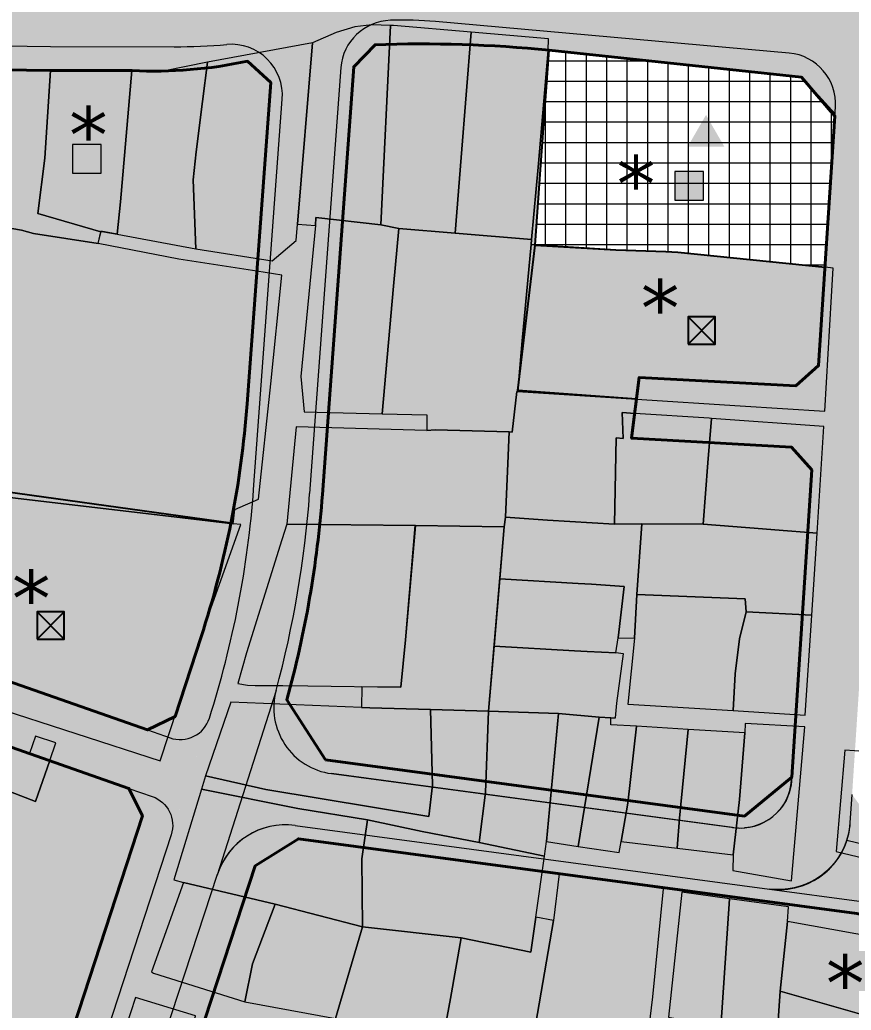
# Model space of a CAD drawing. Header units: inches. Extents: x 733725 to 1472938, y 4017711 to 8040520.
# Drawn here: x 735756.6 to 735837.9, y 4019877 to 4019974 of the extents above; entities that cross this region are included whole.
import ezdxf

# ---------------------------------------------------------------- set-up
doc = ezdxf.new("R2010")
doc.units = ezdxf.units.IN
doc.header["$MEASUREMENT"] = 0
for name, color, linetype, lineweight in [('H-ASPHALT', 252, 'Continuous', 13), ('H-MASKOONI-EGHAMATI', 40, 'Continuous', 18), ('H-MOJOOD-MAZHABI', 130, 'Continuous', 15), ('H-PYADERO', 9, 'Continuous', 15), ('H-SANGFARSH', 151, 'Continuous', 15), ('H-TEJARI EGHAMATI', 14, 'Continuous', 15), ('H-TEJARI&MASKOONI&EGHAMATI', 51, 'Continuous', 15), ('LABE ASPHALT', 7, 'Continuous', 15), ('SYMBOL', 7, 'Continuous', 13), ('TAFKIKE KARBARI', 7, 'Continuous', 40), ('TAFKIKE TAFSILI', 7, 'Continuous', 25), ('VAZE-MOJOOD-IN', 252, 'Continuous', 0)]:
    doc.layers.add(name, color=color, linetype=linetype, lineweight=lineweight)
doc.styles.add('verdana', font='verdana_0.ttf')

# ---------------------------------------------------------------- blocks, each defined once
blk = doc.blocks.new('H')
at = {"layer": 'SYMBOL', "color": 18, "lineweight": 5}
blk.add_solid([(-0.26, 3.11), (3.31, -3.08), (-3.83, -3.08)], dxfattribs=at)
blk = doc.blocks.new('SYMBOLL')
at = {"layer": 'SYMBOL', "lineweight": 0}
blk.add_hatch(color=18, dxfattribs=at).paths.add_polyline_path([(1.396, -1.378), (1.396, 1.425), (-1.407, 1.425), (-1.407, -1.378)])
at = {"layer": 'SYMBOL', "color": 18, "lineweight": 0}
blk.add_lwpolyline([(-1.407, -1.378), (1.396, -1.378), (1.396, 1.425), (-1.407, 1.425)], close=True, dxfattribs=at)
blk = doc.blocks.new('A$C0D2E6BF3')
at = {"layer": 'SYMBOL', "lineweight": 25}
for p, q in [((2.663, 2.663), (0, 0)), ((0, 2.663), (2.663, 0))]:
    blk.add_line(p, q, dxfattribs=at)
blk.add_lwpolyline([(0, 0), (2.663, 0), (2.663, 2.663), (0, 2.663)], close=True, dxfattribs=at)

msp = doc.modelspace()

# ---------------------------------------------------------------- hatches: boundary and pattern name
at = {"layer": 'H-ASPHALT'}
h = msp.add_hatch(color=256, dxfattribs=at)
edge = h.paths.add_edge_path()
edge.add_line((735759.581, 4019971.389), (735729.957, 4019971.815))
edge.add_line((735729.957, 4019971.815), (735717.694, 4019971.992))
edge.add_line((735717.694, 4019971.992), (735712.859, 4019972.061))
edge.add_arc((735713.401, 4020009.707), 37.65, 227.01701, 269.17559, ccw=False)
edge.add_line((735687.732, 4019982.164), (735649.815, 4020017.501))
edge.add_arc((735624.419, 4019990.251), 37.25, 47.01701, 74.3043)
edge.add_line((735634.496, 4020026.112), (735629.937, 4020027.393))
edge.add_arc((735628.043, 4020020.654), 7, 74.3043, 168.9104)
edge.add_line((735621.174, 4020022), (735625.539, 4020041.833))
edge.add_arc((735632.218, 4020039.736), 7, 162.57124, 254.3043)
edge.add_line((735630.324, 4020032.997), (735635.984, 4020031.407))
edge.add_arc((735624.419, 4019990.251), 42.75, 47.01701, 74.3043, ccw=False)
edge.add_line((735653.565, 4020021.525), (735691.482, 4019986.188))
edge.add_arc((735713.401, 4020009.707), 32.15, 227.01701, 269.17559)
edge.add_line((735712.938, 4019977.561), (735759.625, 4019976.889))
edge.add_line((735759.625, 4019976.889), (735771.669, 4019976.869))
edge.add_arc((735771.756, 4020030.019), 53.15, 269.90606, 283.38107)
edge.add_arc((735793.95, 4019936.723), 42.75, 84.91217, 103.38109, ccw=False)
edge.add_line((735797.741, 4019979.304), (735831.188, 4019976.326))
edge.add_arc((735831.809, 4019983.299), 7, 264.91217, 356.51086)
edge.add_line((735838.796, 4019982.873), (735840.232, 4020006.431))
edge.add_line((735840.232, 4020006.431), (735845.668, 4020005.21))
edge.add_line((735845.668, 4020005.21), (735844.232, 4019981.653))
edge.add_line((735844.232, 4019981.653), (735842.883, 4019969.533))
edge.add_line((735842.883, 4019969.533), (735831.282, 4019970.796))
edge.add_line((735831.282, 4019970.796), (735797.253, 4019973.826))
edge.add_arc((735793.95, 4019936.723), 37.25, 84.91217, 91.73498)
edge.add_arc((735792.973, 4019968.958), 5, 91.73498, 175.80177)
edge.add_line((735787.987, 4019969.324), (735784.926, 4019927.632))
edge.add_arc((735682.452, 4019935.154), 102.75, 344.87386, 355.80177, ccw=False)
edge.add_line((735781.642, 4019908.342), (735775.91, 4019890.37))
edge.add_line((735775.91, 4019890.37), (735758.66, 4019837.637))
edge.add_arc((735765.313, 4019835.46), 7, 161.88589, 233.50579)
edge.add_line((735761.15, 4019829.833), (735788.752, 4019809.413))
edge.add_arc((735795.889, 4019819.06), 12, 233.50579, 309.49286)
edge.add_line((735803.521, 4019809.799), (735794.228, 4019802.141))
edge.add_arc((735795.889, 4019819.06), 17, 251.63076, 264.39373, ccw=False)
edge.add_arc((735778.921, 4019799.893), 12, -2.31746, 14.64091, ccw=False)
edge.add_line((735790.911, 4019799.407), (735784.009, 4019793.719))
edge.add_arc((735778.921, 4019799.893), 8, 309.49286, 413.50701)
edge.add_line((735783.679, 4019806.324), (735731.542, 4019844.895))
edge.add_arc((735727.379, 4019839.268), 7, 53.50579, 147.87789)
edge.add_line((735721.451, 4019842.99), (735660.449, 4019745.828))
edge.add_arc((735666.378, 4019742.106), 7, 147.87789, 248.23753)
edge.add_arc((735591.67, 4019554.968), 194.5, 67.607, 68.23753, ccw=False)
edge.add_line((735665.766, 4019734.801), (735689.235, 4019725.131))
edge.add_arc((735693.806, 4019736.226), 12, 247.607, 309.49286)
edge.add_line((735701.438, 4019726.966), (735692.583, 4019719.668))
edge.add_arc((735694.244, 4019736.587), 17, 238.9896, 264.39373, ccw=False)
edge.add_arc((735675.251, 4019715.751), 12, -2.31746, 31.47488, ccw=False)
edge.add_line((735687.241, 4019715.266), (735680.776, 4019709.938))
edge.add_arc((735675.688, 4019716.111), 8, 309.49286, 427.607)
edge.add_line((735678.736, 4019723.508), (735663.926, 4019729.61))
edge.add_arc((735587.734, 4019544.692), 200, 67.607, 70.47971)
edge.add_line((735654.562, 4019733.197), (735645.209, 4019736.512))
edge.add_arc((735712.037, 4019925.017), 200, 247.607, 250.47971, ccw=False)
edge.add_line((735635.846, 4019740.099), (735610.011, 4019750.743))
edge.add_line((735610.011, 4019750.743), (735594.628, 4019758.321))
edge.add_line((735594.628, 4019758.321), (735574.302, 4019768.21))
edge.add_line((735574.302, 4019768.21), (735562.349, 4019773.42))
edge.add_arc((735452.545, 4019520.423), 275.798, 66.53837, 68.95766)
edge.add_arc((735497.713, 4019637.832), 150, 68.95765, 76.4891)
edge.add_line((735532.758, 4019783.681), (735521.562, 4019786.371))
edge.add_line((735521.562, 4019786.371), (735515.895, 4019787.906))
edge.add_line((735515.895, 4019787.906), (735497.687, 4019793.033))
edge.add_arc((735495.79, 4019786.295), 7, 74.27376, 163.76729)
edge.add_line((735489.069, 4019788.252), (735495.644, 4019807.731))
edge.add_arc((735502.003, 4019804.804), 7, 155.28069, 254.27376)
edge.add_line((735500.105, 4019798.066), (735517.359, 4019793.208))
edge.add_line((735517.359, 4019793.208), (735522.924, 4019791.701))
edge.add_line((735522.924, 4019791.701), (735534.043, 4019789.029))
edge.add_arc((735497.713, 4019637.832), 155.5, 68.95766, 76.4891, ccw=False)
edge.add_arc((735452.545, 4019520.423), 281.298, 66.53747, 68.95767, ccw=False)
edge.add_line((735564.543, 4019778.464), (735576.605, 4019773.206))
edge.add_line((735576.605, 4019773.206), (735586.81, 4019768.241))
edge.add_line((735586.81, 4019768.241), (735597.626, 4019762.979))
edge.add_line((735597.626, 4019762.979), (735607.962, 4019757.951))
edge.add_arc((735695.454, 4019937.799), 200, 244.05812, 247.607)
edge.add_line((735619.262, 4019752.88), (735637.941, 4019745.184))
edge.add_arc((735712.037, 4019925.017), 194.5, 247.607, 249.91067)
edge.add_arc((735647.634, 4019748.925), 7, 249.91067, 327.87789)
edge.add_line((735653.562, 4019745.203), (735682.308, 4019790.988))
edge.add_line((735682.308, 4019790.988), (735688.69, 4019801.154))
edge.add_line((735688.69, 4019801.154), (735718.571, 4019848.746))
edge.add_arc((735714.336, 4019851.405), 5, 327.87789, 413.50579)
edge.add_line((735717.31, 4019855.424), (735686.202, 4019878.438))
edge.add_line((735686.202, 4019878.438), (735676.541, 4019885.585))
edge.add_line((735676.541, 4019885.585), (735635.311, 4019916.087))
edge.add_line((735635.311, 4019916.087), (735625.569, 4019923.295))
edge.add_line((735625.569, 4019923.295), (735601.736, 4019940.926))
edge.add_arc((735597.573, 4019935.299), 7, 53.50579, 152.93942)
edge.add_line((735591.34, 4019938.483), (735599.629, 4019956.172))
edge.add_arc((735606.016, 4019953.309), 7, 155.85306, 233.50579)
edge.add_line((735601.853, 4019947.681), (735657.614, 4019906.429))
edge.add_line((735657.614, 4019906.429), (735667.802, 4019898.892))
edge.add_line((735667.802, 4019898.892), (735688.265, 4019883.753))
edge.add_line((735688.265, 4019883.753), (735698.324, 4019876.312))
edge.add_line((735698.324, 4019876.312), (735747.973, 4019839.581))
edge.add_arc((735750.352, 4019842.797), 4, 233.50579, 341.88589)
edge.add_line((735754.154, 4019841.553), (735771.376, 4019894.2))
edge.add_line((735771.376, 4019894.2), (735775.112, 4019905.631))
edge.add_arc((735682.452, 4019935.154), 97.25, 342.32733, 355.80177)
edge.add_line((735779.441, 4019928.035), (735782.246, 4019966.241))
edge.add_arc((735777.259, 4019966.607), 5, 355.80177, 454.95999)
edge.add_arc((735771.756, 4020030.019), 58.65, 269.90609, 274.96001, ccw=False)
edge.add_line((735771.66, 4019971.369), (735759.581, 4019971.389))
at = {"layer": 'H-MASKOONI-EGHAMATI'}
h = msp.add_hatch(color=256, dxfattribs=at)
h.dxf.hatch_style = 1
h.paths.add_polyline_path([(735827.462, 4019896.043), (735832.104, 4019899.845), (735834.065, 4019929.935), (735832.074, 4019932.179), (735816.43, 4019933.032), (735816.908, 4019936.868), (735805.308, 4019937.699), (735807.005, 4019951.956), (735807.524, 4019959.364), (735808.36, 4019971.03), (735808.36, 4019971.03, 0.033138), (735791.324, 4019971.566), (735789.246, 4019969.402), (735786.173, 4019927.54, -0.049153), (735782.692, 4019907.441), (735786.463, 4019901.544)])
h = msp.add_hatch(color=256, dxfattribs=at)
h.dxf.hatch_style = 1
h.paths.add_polyline_path([(735777.22, 4019924.737, 0.030731), (735778.803, 4019936.42), (735781.111, 4019967.862), (735778.843, 4019969.953, -0.064568), (735767.553, 4019969.026), (735759.562, 4019969.039), (735728.96, 4019969.479), (735726.576, 4019967.657), (735723.49, 4019954.007, -0.031867), (735719.788, 4019941.424), (735717.336, 4019934.701), (735718.649, 4019932.004), (735739.155, 4019925.332), (735737.05, 4019919.707), (735716.521, 4019926.387), (735713.823, 4019925.073), (735697.61, 4019880.629), (735698.474, 4019877.756), (735748.026, 4019841.097), (735750.884, 4019842.009), (735768.569, 4019896.072), (735767.24, 4019898.762), (735752.723, 4019903.846), (735753.748, 4019906.772), (735742.673, 4019910.571), (735743.608, 4019912.875), (735746.108, 4019919.677), (735747.751, 4019924.474), (735749.035, 4019928.646)])
h = msp.add_hatch(color=256, dxfattribs=at)
h.dxf.hatch_style = 1
h.paths.add_polyline_path([(735832.487, 4019938.165), (735834.731, 4019940.156), (735835.358, 4019949.773), (735820.952, 4019951.243), (735819.791, 4019951.33), (735814.88, 4019951.487), (735807.005, 4019951.956), (735805.308, 4019937.699), (735816.908, 4019936.868), (735817.174, 4019939.001)])
h = msp.add_hatch(color=256, dxfattribs=at)
h.dxf.hatch_style = 1
h.paths.add_polyline_path([(735769.065, 4019904.48), (735771.754, 4019905.809), (735774.303, 4019913.6, 0.030007), (735777.22, 4019924.737), (735749.035, 4019928.646), (735747.751, 4019924.474), (735746.108, 4019919.677), (735743.608, 4019912.875), (735742.673, 4019910.571), (735753.748, 4019906.772), (735754.706, 4019909.509)], flags=17)
at = {"layer": 'H-MOJOOD-MAZHABI'}
h = msp.add_hatch(dxfattribs=at)
h.set_pattern_fill('_USER,_I', color=256, scale=2, style=2, double=1, pattern_type=0)
h.set_pattern_definition([(359.999999983, (-0.0012, 0.0002), (6e-10, 2), []), (89.999999983, (-0.0012, 0.0002), (-2, 6e-10), [])])
h.paths.add_polyline_path([(735835.358, 4019949.773), (735836.323, 4019964.581), (735833.07, 4019968.378), (735808.36, 4019971.03), (735807.524, 4019959.364), (735807.005, 4019951.956), (735814.88, 4019951.487), (735819.791, 4019951.33), (735820.952, 4019951.243)])
at = {"layer": 'H-PYADERO'}
h = msp.add_hatch(color=256, dxfattribs=at)
h.dxf.hatch_style = 1
edge = h.paths.add_edge_path()
edge.add_line((735827.306, 4019894.881), (735827.428, 4019895.796))
edge.add_line((735827.428, 4019895.796), (735827.462, 4019896.043))
edge.add_line((735827.462, 4019896.043), (735786.463, 4019901.544))
edge.add_line((735786.463, 4019901.544), (735782.692, 4019907.441))
edge.add_arc((735682.452, 4019935.154), 104, -15.45415, -4.19823)
edge.add_line((735786.173, 4019927.54), (735789.246, 4019969.402))
edge.add_line((735789.246, 4019969.402), (735791.324, 4019971.566))
edge.add_arc((735795.802, 4019842.914), 128.73, 84.40161, 91.99357, ccw=False)
edge.add_line((735808.36, 4019971.03), (735833.07, 4019968.378))
edge.add_line((735833.07, 4019968.378), (735833.425, 4019967.964))
edge.add_arc((735007.294, 4019257.166), 1089.829, 40.47432, 40.708516, ccw=False)
edge.add_arc((735831.301, 4019965.659), 5.137, -12.11437, 90.21359)
edge.add_line((735831.282, 4019970.796), (735797.253, 4019973.826))
edge.add_arc((735793.95, 4019936.723), 37.25, 84.91217, 91.73498)
edge.add_arc((735792.973, 4019968.958), 5, 91.73498, 175.80177)
edge.add_line((735787.987, 4019969.324), (735784.926, 4019927.632))
edge.add_arc((735682.452, 4019935.154), 102.75, -15.12614, -4.19823, ccw=False)
edge.add_arc((735787.917, 4019906.646), 6.5, 164.87386, 262.35885)
edge.add_line((735787.053, 4019900.203), (735826.304, 4019894.938))
edge.add_arc((735827.096, 4019900.042), 5.165, 261.17843, 272.32076)
h = msp.add_hatch(color=256, dxfattribs=at)
h.dxf.hatch_style = 1
h.paths.add_polyline_path([(735779.441, 4019928.035), (735782.246, 4019966.241, 0.461599), (735776.831, 4019971.589, -0.022073), (735771.66, 4019971.369), (735759.581, 4019971.389), (735729.957, 4019971.815, 0.354527), (735726.988, 4019969.477), (735726.576, 4019967.657), (735728.96, 4019969.479), (735759.562, 4019969.039), (735767.553, 4019969.026, 0.064568), (735778.843, 4019969.953), (735781.111, 4019967.862), (735778.803, 4019936.42, -0.060794), (735774.303, 4019913.6), (735771.754, 4019905.809), (735769.065, 4019904.48), (735771.262, 4019903.71, 0.422563), (735775.112, 4019905.631, 0.058861)])
h = msp.add_hatch(color=256, dxfattribs=at)
h.dxf.hatch_style = 1
h.paths.add_polyline_path([(735832.084, 4019899.551), (735832.104, 4019899.845), (735827.462, 4019896.043), (735827.306, 4019894.881, 0.383152)])
edge = h.paths.add_edge_path()
edge.add_line((735837.49, 4019893.656), (735840.68, 4019892.892))
edge.add_line((735840.68, 4019892.892), (735840.974, 4019894.121))
edge.add_line((735840.974, 4019894.121), (735838.006, 4019898.145))
edge.add_line((735838.006, 4019898.145), (735837.826, 4019895.387))
edge.add_arc((735830.841, 4019895.842), 7, -18.20353, -3.72933, ccw=False)
edge = h.paths.add_edge_path()
edge.add_line((735839.405, 4019887.551), (735838.695, 4019887.726))
edge.add_line((735838.695, 4019887.726), (735829.91, 4019888.904))
edge.add_arc((735830.841, 4019895.842), 7, 262.35885, 262.36021, ccw=False)
edge.add_line((735829.91, 4019888.905), (735826.564, 4019889.353))
edge.add_line((735826.564, 4019889.353), (735826.398, 4019888.114))
edge.add_line((735826.398, 4019888.114), (735838.466, 4019886.495))
edge.add_line((735838.466, 4019886.495), (735839.116, 4019886.34))
edge.add_line((735839.116, 4019886.34), (735839.405, 4019887.551))
h = msp.add_hatch(color=256, dxfattribs=at)
h.dxf.hatch_style = 1
h.paths.add_polyline_path([(735754.154, 4019841.553), (735771.376, 4019894.2, 0.408158), (735769.516, 4019897.964), (735767.24, 4019898.762), (735768.569, 4019896.072), (735750.884, 4019842.009), (735748.026, 4019841.097), (735698.474, 4019877.756), (735697.61, 4019880.629), (735697.29, 4019879.751, 0.332404), (735698.324, 4019876.312), (735747.973, 4019839.581, 0.511616)])
h = msp.add_hatch(color=256, dxfattribs=at)
h.dxf.hatch_style = 1
edge = h.paths.add_edge_path()
edge.add_line((735826.398, 4019888.114), (735826.564, 4019889.353))
edge.add_line((735826.564, 4019889.353), (735783.494, 4019895.132))
edge.add_arc((735782.563, 4019888.194), 7, 82.35885, 161.88589)
edge.add_line((735775.91, 4019890.37), (735758.66, 4019837.637))
edge.add_arc((735765.313, 4019835.46), 7, 161.88589, 233.50612)
edge.add_line((735761.15, 4019829.833), (735786.137, 4019811.347))
edge.add_line((735786.137, 4019811.347), (735793.618, 4019817.512))
edge.add_line((735793.618, 4019817.512), (735783.622, 4019817.251))
edge.add_line((735783.622, 4019817.251), (735763.386, 4019832.221))
edge.add_line((735763.386, 4019832.221), (735761.866, 4019836.985))
edge.add_line((735761.866, 4019836.985), (735779.59, 4019891.167))
edge.add_line((735779.59, 4019891.167), (735783.825, 4019893.826))
edge.add_line((735783.825, 4019893.826), (735826.398, 4019888.114))
at = {"layer": 'H-SANGFARSH'}
h = msp.add_hatch(color=256, dxfattribs=at)
h.dxf.hatch_style = 1
h.paths.add_polyline_path([(735840.498, 4019936.38), (735842.032, 4019937.664), (735853.962, 4019936.319), (735854.538, 4019942.292), (735842.356, 4019943.665), (735841.073, 4019945.199), (735842.342, 4019964.673, -0.403611), (735847.8, 4019969.003), (735831.833, 4019970.747, -0.407286), (735836.379, 4019965.441), (735836.323, 4019964.581), (735834.731, 4019940.156), (735832.487, 4019938.165), (735817.174, 4019939.001), (735816.43, 4019933.032), (735832.074, 4019932.179), (735834.065, 4019929.935), (735832.104, 4019899.845), (735832.084, 4019899.551, -0.434355), (735826.43, 4019894.921), (735787.053, 4019900.203, -0.453015), (735781.642, 4019908.342), (735775.879, 4019890.271, -0.365827), (735783.494, 4019895.132), (735829.91, 4019888.905, 0.434355), (735837.826, 4019895.387), (735838.006, 4019898.145)])
h = msp.add_hatch(color=256, dxfattribs=at)
h.dxf.hatch_style = 1
h.paths.add_polyline_path([(735769.516, 4019897.964), (735767.24, 4019898.762), (735752.723, 4019903.846), (735754.706, 4019909.509), (735769.065, 4019904.48), (735771.262, 4019903.71, 0.422563), (735775.112, 4019905.631), (735771.376, 4019894.201, 0.408088)])
h = msp.add_hatch(color=256, dxfattribs=at)
h.dxf.hatch_style = 1
edge = h.paths.add_edge_path()
edge.add_line((735864.349, 4019881.414), (735864.786, 4019888.006))
edge.add_line((735864.786, 4019888.006), (735861.493, 4019887.816))
edge.add_line((735861.493, 4019887.816), (735850.896, 4019890.432))
edge.add_line((735850.896, 4019890.432), (735849.035, 4019890.891))
edge.add_line((735849.035, 4019890.891), (735837.49, 4019893.656))
edge.add_arc((735830.782, 4019895.935), 7.085, 262.92705, 341.22971, ccw=False)
edge.add_line((735829.91, 4019888.904), (735838.695, 4019887.726))
edge.add_line((735838.695, 4019887.726), (735864.349, 4019881.414))
at = {"layer": 'H-TEJARI EGHAMATI'}
msp.add_hatch(color=256, dxfattribs=at).paths.add_polyline_path([(735865.995, 4019877.16), (735865.319, 4019880.083), (735838.466, 4019886.495), (735783.825, 4019893.826), (735779.59, 4019891.167), (735774.684, 4019876.168), (735777.088, 4019875.376), (735783.291, 4019873.427), (735785.715, 4019872.629), (735787.224, 4019872.298), (735785.997, 4019867.635), (735796.591, 4019865.793), (735795.154, 4019858.709), (735808.922, 4019841.735), (735814.566, 4019834.776)])

# ---------------------------------------------------------------- linework, layer by layer
at = {"layer": 'H-TEJARI&MASKOONI&EGHAMATI', "color": 6}
for p, q in [((735836.323, 4019964.581), (735834.731, 4019940.156)), ((735834.731, 4019940.156), (735832.487, 4019938.165)), ((735817.174, 4019939.001), (735816.43, 4019933.032)), ((735832.487, 4019938.165), (735817.174, 4019939.001)), ((735816.43, 4019933.032), (735832.074, 4019932.179)), ((735832.074, 4019932.179), (735834.065, 4019929.935)), ((735834.065, 4019929.935), (735832.104, 4019899.845)), ((735781.642, 4019908.342), (735775.879, 4019890.271)), ((735826.304, 4019894.938), (735787.053, 4019900.203)), ((735832.104, 4019899.845), (735832.077, 4019899.455)), ((735831.951, 4019898.683), (735831.842, 4019898.307)), ((735832.029, 4019899.067), (735831.951, 4019898.683)), ((735832.077, 4019899.455), (735832.029, 4019899.067)), ((735831.539, 4019897.584), (735831.126, 4019896.919)), ((735831.842, 4019898.307), (735831.539, 4019897.584)), ((735837.826, 4019895.387), (735838.006, 4019898.145)), ((735831.126, 4019896.919), (735830.614, 4019896.325)), ((735830.016, 4019895.818), (735829.345, 4019895.411)), ((735830.614, 4019896.325), (735830.016, 4019895.818)), ((735783.494, 4019895.132), (735829.91, 4019888.905)), ((735828.067, 4019894.972), (735827.502, 4019894.893)), ((735828.345, 4019895.035), (735828.067, 4019894.972)), ((735828.62, 4019895.114), (735828.345, 4019895.035)), ((735828.988, 4019895.249), (735828.62, 4019895.114)), ((735829.345, 4019895.411), (735828.988, 4019895.249)), ((735837.716, 4019894.525), (735837.764, 4019894.811)), ((735837.764, 4019894.811), (735837.801, 4019895.098)), ((735837.801, 4019895.098), (735837.826, 4019895.387)), ((735837.655, 4019894.241), (735837.716, 4019894.525))]:
    msp.add_line(p, q, dxfattribs=at)
for centre, radius, start, end in [((735787.917, 4019906.646), 6.5, 164.87386, 262.35885), ((735782.563, 4019888.194), 7, 82.35885, 162.73446), ((735827.093, 4019899.991), 5.115, 261.13315, 274.59187), ((735830.841, 4019895.842), 7, 262.35885, 346.77954)]:
    msp.add_arc(centre, radius, start, end, dxfattribs=at)
at = {"layer": 'LABE ASPHALT'}
for p, q in [((735831.833, 4019970.747), (735797.253, 4019973.826)), ((735787.987, 4019969.324), (735784.926, 4019927.632)), ((735836.323, 4019964.581), (735836.379, 4019965.441)), ((735758.66, 4019837.637), (735775.91, 4019890.37))]:
    msp.add_line(p, q, dxfattribs=at)
for points in [[(735726.576, 4019967.657), (735726.988, 4019969.477, -0.354527), (735729.957, 4019971.815), (735759.581, 4019971.389), (735771.66, 4019971.369, 0.022055), (735776.827, 4019971.589)], [(735769.065, 4019904.48), (735771.262, 4019903.71, 0.422563), (735775.112, 4019905.631), (735775.112, 4019905.631, 0.058861), (735779.441, 4019928.035), (735782.246, 4019966.241, 0.461844), (735776.827, 4019971.589)], [(735787.053, 4019900.203), (735826.43, 4019894.921, 0.434355), (735832.084, 4019899.551), (735832.104, 4019899.845)], [(735767.24, 4019898.762), (735769.516, 4019897.964, -0.408158), (735771.376, 4019894.2), (735754.154, 4019841.553, -0.511616), (735747.973, 4019839.581), (735698.324, 4019876.312, -0.332404), (735697.29, 4019879.751), (735697.61, 4019880.629)], [(735783.494, 4019895.132), (735829.91, 4019888.905, 0.434355), (735837.826, 4019895.387), (735838.006, 4019898.145)]]:
    msp.add_lwpolyline(points, format="xyb", dxfattribs=at)
msp.add_lwpolyline([(735864.349, 4019881.414), (735864.786, 4019888.006), (735861.493, 4019887.816), (735850.896, 4019890.432), (735849.035, 4019890.891), (735837.49, 4019893.656, -0.355605), (735829.91, 4019888.904), (735838.695, 4019887.726)], format="xyb", close=True, dxfattribs=at)
for centre, radius, start, end in [((735792.973, 4019968.958), 5, 91.73498, 175.80177), ((735793.95, 4019936.723), 37.25, 84.91217, 91.73498), ((735831.39, 4019965.767), 5, 356.27067, 84.91217), ((735682.452, 4019935.154), 102.75, 344.87386, 355.80177), ((735787.917, 4019906.646), 6.5, 164.87386, 262.35885), ((735782.563, 4019888.194), 7, 82.35885, 161.88589)]:
    msp.add_arc(centre, radius, start, end, dxfattribs=at)
at = {"layer": 'SYMBOL', "lineweight": 25}
for p, q in [((735760.917, 4019916.044), (735758.254, 4019913.381)), ((735758.254, 4019916.044), (735760.917, 4019913.381))]:
    msp.add_line(p, q, dxfattribs=at)
msp.add_lwpolyline([(735758.254, 4019913.381), (735760.917, 4019913.381), (735760.917, 4019916.044), (735758.254, 4019916.044)], close=True, dxfattribs=at)
at = {"layer": 'TAFKIKE KARBARI'}
msp.add_lwpolyline([(735786.463, 4019901.544), (735827.462, 4019896.043), (735832.104, 4019899.845), (735834.065, 4019929.935), (735832.074, 4019932.179), (735816.43, 4019933.032), (735817.174, 4019939.001), (735832.487, 4019938.165), (735834.731, 4019940.156), (735836.323, 4019964.581), (735833.07, 4019968.378), (735808.36, 4019971.03, 0.033138), (735791.324, 4019971.566), (735789.246, 4019969.402), (735786.173, 4019927.54, -0.049153), (735782.692, 4019907.441)], format="xyb", close=True, dxfattribs=at)
msp.add_lwpolyline([(735754.706, 4019909.509), (735769.065, 4019904.48), (735771.754, 4019905.809), (735774.303, 4019913.6, 0.060794), (735778.803, 4019936.42), (735781.111, 4019967.862), (735778.843, 4019969.953, -0.064568), (735767.553, 4019969.026), (735759.562, 4019969.039), (735728.96, 4019969.479)], format="xyb", dxfattribs=at)
msp.add_lwpolyline([(735750.884, 4019842.009), (735768.569, 4019896.072), (735767.24, 4019898.762), (735752.723, 4019903.846)], dxfattribs=at)
msp.add_lwpolyline([(735783.622, 4019817.251), (735763.386, 4019832.221), (735761.866, 4019836.985), (735779.59, 4019891.167), (735783.825, 4019893.826), (735838.466, 4019886.495), (735865.319, 4019880.083), (735865.995, 4019877.16), (735793.618, 4019817.512)], close=True, dxfattribs=at)
at = {"layer": 'TAFKIKE TAFSILI'}
for points in [[(735816.908, 4019936.868), (735805.308, 4019937.699), (735807.005, 4019951.956), (735807.524, 4019959.364), (735808.36, 4019971.03)], [(735807.005, 4019951.956), (735814.88, 4019951.487), (735819.791, 4019951.33), (735820.952, 4019951.243), (735835.358, 4019949.773)], [(735777.22, 4019924.737), (735749.035, 4019928.646), (735747.751, 4019924.474), (735746.108, 4019919.677), (735743.608, 4019912.875), (735742.673, 4019910.571), (735753.747, 4019906.772)]]:
    msp.add_lwpolyline(points, dxfattribs=at)
at = {"layer": 'VAZE-MOJOOD-IN'}
for points in [[(735792.835, 4019973.455), (735790.998, 4019973.521), (735789.348, 4019973.323), (735787.525, 4019972.759), (735785.196, 4019971.766), (735783.724, 4019953.983), (735785.489, 4019953.865), (735785.516, 4019954.637), (735791.877, 4019953.942), (735792.835, 4019973.455)], [(735800.727, 4019972.808), (735793.138, 4019973.444), (735792.835, 4019973.455), (735791.877, 4019953.942), (735793.651, 4019953.584), (735799.178, 4019953.121), (735799.758, 4019960.531), (735800.727, 4019972.808)], [(735808.25, 4019971.01), (735808.288, 4019972.155), (735800.727, 4019972.808), (735799.758, 4019960.531), (735799.758, 4019960.531), (735799.178, 4019953.121), (735806.637, 4019952.495), (735807.317, 4019959.949), (735808.25, 4019971.01)], [(735785.196, 4019971.766), (735774.928, 4019969.853), (735774.445, 4019965.991), (735773.815, 4019961.088), (735773.525, 4019958.334), (735773.8, 4019951.588), (735781.271, 4019950.396), (735783.59, 4019952.389), (735783.724, 4019953.985), (735785.196, 4019971.766)], [(735835.358, 4019949.773), (735836.338, 4019964.808), (735833.068, 4019968.41), (735808.25, 4019971.01), (735807.317, 4019959.949), (735806.637, 4019952.495), (735806.591, 4019951.992), (735814.88, 4019951.487), (735819.791, 4019951.33), (735820.952, 4019951.243), (735835.358, 4019949.773)], [(735773.525, 4019958.334), (735773.815, 4019961.088), (735774.445, 4019965.991), (735774.928, 4019969.853), (735770.76, 4019969.02), (735767.523, 4019969.026), (735766.408, 4019956.174), (735766.086, 4019953.01), (735773.8, 4019951.588), (735773.525, 4019958.334)], [(735759.562, 4019969.039), (735750.96, 4019969.053), (735749.768, 4019955.387), (735749.768, 4019955.387), (735749.768, 4019955.387), (735749.713, 4019954.622), (735756.745, 4019953.413), (735757.9, 4019953.092), (735764.233, 4019952.106), (735764.499, 4019953.254), (735758.317, 4019955.051), (735759, 4019960.445), (735759.562, 4019969.039)], [(735767.523, 4019969.026), (735759.562, 4019969.039), (735759, 4019960.445), (735758.317, 4019955.051), (735764.499, 4019953.254), (735764.59, 4019953.294), (735766.086, 4019953.01), (735766.408, 4019956.174), (735767.523, 4019969.026), (735767.523, 4019969.026)], [(735764.233, 4019952.106), (735757.9, 4019953.092), (735756.745, 4019953.413), (735749.713, 4019954.622), (735748.622, 4019942.021), (735746.984, 4019928.31), (735748.805, 4019928.049), (735756.138, 4019927.162), (735772.486, 4019925.256), (735777.449, 4019924.652), (735777.61, 4019926.056), (735779.926, 4019927.083), (735781.137, 4019938.37), (735782.198, 4019948.998), (735779.755, 4019949.379), (735772.113, 4019950.572), (735764.233, 4019952.106)], [(735791.877, 4019953.942), (735785.516, 4019954.637), (735785.489, 4019953.865), (735784.078, 4019939.098), (735784.392, 4019935.616), (735792.022, 4019935.412), (735793.124, 4019947.941), (735793.651, 4019953.584), (735791.877, 4019953.942)], [(735799.178, 4019953.121), (735793.651, 4019953.584), (735793.124, 4019947.941), (735792.022, 4019935.412), (735796.404, 4019935.32), (735796.376, 4019933.791), (735797.208, 4019933.862), (735804.44, 4019933.652), (735804.726, 4019933.644), (735805.188, 4019937.617), (735805.291, 4019937.61), (735805.726, 4019942.563), (735806.591, 4019951.992), (735806.637, 4019952.495), (735799.178, 4019953.121)], [(735835.358, 4019949.773), (735820.952, 4019951.243), (735819.791, 4019951.33), (735814.88, 4019951.487), (735806.591, 4019951.992), (735805.725, 4019942.563), (735805.291, 4019937.61), (735816.908, 4019936.868), (735827.041, 4019936.214), (735835.342, 4019935.685), (735835.991, 4019946.917), (735836.152, 4019949.694), (735835.358, 4019949.773)], [(735816.908, 4019936.868), (735805.188, 4019937.617), (735804.726, 4019933.644), (735804.44, 4019933.652), (735804.328, 4019930.574), (735804.089, 4019925.324), (735808.193, 4019925.019), (735814.743, 4019924.624), (735814.927, 4019933.069), (735815.601, 4019933.009), (735815.515, 4019935.552), (735816.732, 4019935.455), (735816.908, 4019936.868)], [(735816.732, 4019935.455), (735815.515, 4019935.552), (735815.601, 4019933.009), (735814.927, 4019933.069), (735814.743, 4019924.624), (735817.417, 4019924.645), (735823.424, 4019924.61), (735823.895, 4019930.646), (735824.232, 4019934.981), (735824.026, 4019934.996), (735816.732, 4019935.455)], [(735834.579, 4019923.755), (735835.238, 4019934.192), (735824.232, 4019934.981), (735823.895, 4019930.646), (735823.424, 4019924.61), (735829.235, 4019924.159), (735830.439, 4019924.066), (735834.579, 4019923.755)], [(735796.376, 4019933.791), (735783.621, 4019934.152), (735782.707, 4019924.629), (735795.269, 4019924.486), (735803.946, 4019924.369), (735803.946, 4019924.369), (735804.089, 4019925.324), (735804.328, 4019930.574), (735804.44, 4019933.652), (735797.208, 4019933.862), (735796.376, 4019933.791)], [(735777.449, 4019924.652), (735772.487, 4019925.256), (735756.138, 4019927.162), (735748.805, 4019928.049), (735746.042, 4019919.728), (735742.946, 4019910.404), (735753.763, 4019906.817), (735770.306, 4019901.448), (735774.64, 4019914.625), (735778.203, 4019924.581), (735777.449, 4019924.652)], [(735814.743, 4019924.624), (735808.193, 4019925.019), (735804.089, 4019925.324), (735803.946, 4019924.369), (735803.519, 4019919.26), (735811.191, 4019918.817), (735812.5, 4019918.741), (735815.694, 4019918.511), (735815.104, 4019913.513), (735816.703, 4019913.468), (735816.936, 4019917.725), (735817.417, 4019924.645), (735814.743, 4019924.624)], [(735794.303, 4019913.316), (735795.256, 4019924.486), (735782.707, 4019924.629), (735782.206, 4019923.099), (735778.732, 4019912.013), (735777.897, 4019909.032), (735778.845, 4019908.877), (735779.592, 4019908.835), (735782.298, 4019908.833), (735784.751, 4019908.795), (735793.842, 4019908.652), (735794.303, 4019913.316)], [(735803.946, 4019924.369), (735795.269, 4019924.486), (735794.303, 4019913.316), (735793.842, 4019908.652), (735790.031, 4019908.712), (735789.999, 4019906.672), (735790.808, 4019906.644), (735796.753, 4019906.49), (735802.438, 4019906.325), (735803.946, 4019924.369)], [(735823.424, 4019924.61), (735817.417, 4019924.645), (735816.936, 4019917.725), (735827.541, 4019917.3), (735827.625, 4019916.051), (735834.072, 4019915.712), (735834.579, 4019923.755), (735830.439, 4019924.066), (735829.235, 4019924.159), (735823.424, 4019924.61)], [(735815.104, 4019913.513), (735815.694, 4019918.511), (735812.5, 4019918.741), (735811.191, 4019918.817), (735803.519, 4019919.26), (735802.969, 4019912.675), (735810.838, 4019912.222), (735812.09, 4019912.165), (735814.894, 4019912.028), (735815.104, 4019913.513)], [(735827.625, 4019916.051), (735827.541, 4019917.3), (735816.936, 4019917.725), (735816.703, 4019913.468), (735816.062, 4019907), (735826.36, 4019906.367), (735826.552, 4019909.965), (735826.976, 4019913.406), (735827.625, 4019916.051)], [(735834.072, 4019915.712), (735827.625, 4019916.051), (735826.976, 4019913.406), (735826.552, 4019909.965), (735826.36, 4019906.367), (735833.421, 4019905.933), (735834.038, 4019915.18), (735834.072, 4019915.712)], [(735814.894, 4019912.028), (735812.09, 4019912.165), (735810.838, 4019912.222), (735802.969, 4019912.675), (735802.438, 4019906.325), (735809.269, 4019906.102), (735813.263, 4019905.72), (735814.412, 4019905.671), (735814.412, 4019905.664), (735814.869, 4019905.652), (735814.992, 4019907.094), (735815.639, 4019911.928), (735814.894, 4019912.028)], [(735754.594, 4019898.82), (735758.094, 4019897.474), (735759.486, 4019901.477), (735760.093, 4019903.221), (735758.106, 4019903.862), (735757.506, 4019902.165), (735753.77, 4019903.479), (735754.356, 4019905.075), (735753.275, 4019905.42), (735750.683, 4019906.421), (735748.854, 4019901.391), (735746.698, 4019895.236), (735744.887, 4019890.067), (735743.475, 4019885.204), (735750.096, 4019883.051), (735753.123, 4019882.089), (735754.578, 4019886.564), (735751.105, 4019887.847), (735754.594, 4019898.82)], [(735802.438, 4019906.325), (735796.754, 4019906.481), (735796.935, 4019899.077), (735796.597, 4019896.02), (735780.637, 4019898.637), (735774.743, 4019899.983), (735774.351, 4019898.691), (735783.753, 4019896.8), (735790.602, 4019895.695), (735795.944, 4019894.529), (735801.525, 4019893.45), (735802.139, 4019898.352), (735802.438, 4019906.325)], [(735789.999, 4019906.672), (735777.213, 4019907.21), (735774.743, 4019899.983), (735780.637, 4019898.637), (735796.597, 4019896.02), (735796.935, 4019899.077), (735796.754, 4019906.481), (735790.81, 4019906.644), (735789.999, 4019906.672)], [(735809.269, 4019906.102), (735802.438, 4019906.325), (735802.139, 4019898.352), (735801.525, 4019893.45), (735807.903, 4019892.118), (735808.11, 4019893.557), (735809.269, 4019906.102)], [(735813.263, 4019905.72), (735809.269, 4019906.102), (735808.11, 4019893.557), (735811.215, 4019893.084), (735813.263, 4019905.72)], [(735814.412, 4019905.671), (735813.263, 4019905.72), (735811.215, 4019893.084), (735815.226, 4019892.474), (735815.398, 4019893.551), (735816.071, 4019897.323), (735816.904, 4019904.837), (735814.413, 4019904.986), (735814.412, 4019905.664), (735814.412, 4019905.671)], [(735821.974, 4019904.533), (735816.904, 4019904.837), (735816.071, 4019897.323), (735815.398, 4019893.551), (735820.886, 4019892.905), (735821.13, 4019895.854), (735821.974, 4019904.533)], [(735827.509, 4019904.202), (735821.974, 4019904.533), (735821.13, 4019895.854), (735820.886, 4019892.905), (735826.374, 4019892.259), (735826.986, 4019897.681), (735827.509, 4019904.202)], [(735826.322, 4019890.712), (735832.082, 4019889.696), (735833.373, 4019904.786), (735827.544, 4019905.101), (735827.509, 4019904.202), (735826.986, 4019897.681), (735826.374, 4019892.259), (735826.322, 4019890.712)], [(735838.236, 4019902.426), (735837.301, 4019902.499), (735836.448, 4019892.579), (735849.176, 4019889.549), (735849.978, 4019901.511), (735838.236, 4019902.426)], [(735768.569, 4019896.072), (735767.24, 4019898.762), (735759.486, 4019901.477), (735758.094, 4019897.474), (735754.594, 4019898.82), (735751.105, 4019887.847), (735754.578, 4019886.564), (735753.123, 4019882.089), (735750.096, 4019883.051), (735746.617, 4019872.431), (735749.282, 4019871.133), (735748.512, 4019869.009), (735758.236, 4019864.485), (735768.569, 4019896.072)], [(735790.602, 4019895.695), (735783.753, 4019896.8), (735774.351, 4019898.691), (735771.651, 4019889.801), (735772.57, 4019889.552), (735781.565, 4019887.412), (735790.088, 4019885.205), (735790.031, 4019891.871), (735790.602, 4019895.695)], [(735801.525, 4019893.45), (735795.944, 4019894.529), (735790.602, 4019895.695), (735790.031, 4019891.871), (735790.088, 4019885.205), (735799.761, 4019884.117), (735806.582, 4019882.716), (735807.047, 4019886.151), (735807.903, 4019892.118), (735801.525, 4019893.45)], [(735819.236, 4019869.275), (735817.429, 4019869.438), (735818.506, 4019878.341), (735819.562, 4019888.937), (735809.342, 4019890.403), (735808.785, 4019885.837), (735805.123, 4019864.58), (735796.591, 4019865.793), (735794.717, 4019858.366), (735814.588, 4019834.749), (735819.301, 4019829.014), (735825.159, 4019833.684), (735827.792, 4019835.859), (735829.724, 4019837.441), (735829.744, 4019837.457), (735833.495, 4019840.529), (735828.744, 4019846.291), (735827.788, 4019847.491), (735823.235, 4019853.203), (735822.603, 4019853.997), (735818.394, 4019859.277), (735818.702, 4019862.469), (735818.993, 4019865.228), (735819.236, 4019869.275)], [(735778.592, 4019877.864), (735779.34, 4019881.58), (735781.565, 4019887.412), (735772.57, 4019889.552), (735769.44, 4019880.801), (735769.652, 4019880.677), (735778.592, 4019877.864)], [(735826.02, 4019887.956), (735821.331, 4019888.592), (735820.025, 4019876.347), (735825.151, 4019875.381), (735826.02, 4019887.956)], [(735831.677, 4019885.714), (735831.773, 4019887.175), (735826.02, 4019887.956), (735825.151, 4019875.381), (735830.673, 4019874.574), (735830.96, 4019878.907), (735831.677, 4019885.714)], [(735790.088, 4019885.205), (735781.565, 4019887.412), (735779.34, 4019881.58), (735778.592, 4019877.864), (735787.443, 4019876.231), (735790.088, 4019885.205)], [(735808.785, 4019885.837), (735807.047, 4019886.151), (735806.582, 4019882.716), (735799.761, 4019884.117), (735798.708, 4019878.2), (735798.394, 4019876.435), (735797.37, 4019870.937), (735796.591, 4019865.793), (735805.123, 4019864.58), (735808.785, 4019885.837)], [(735799.761, 4019884.117), (735790.088, 4019885.205), (735787.443, 4019876.231), (735785.715, 4019872.629), (735787.224, 4019872.298), (735785.997, 4019867.635), (735796.591, 4019865.793), (735797.37, 4019870.937), (735798.394, 4019876.435), (735798.708, 4019878.2), (735799.761, 4019884.117)], [(735848.638, 4019882.791), (735838.369, 4019884.528), (735831.677, 4019885.714), (735830.96, 4019878.907), (735840.564, 4019876.172), (735844.181, 4019875.318), (735847.442, 4019874.589), (735848.638, 4019882.791)], [(735773.769, 4019876.469), (735773.753, 4019876.474), (735767.874, 4019878.29), (735762.977, 4019863.263), (735768.251, 4019859.776), (735769.78, 4019864.809), (735773.769, 4019876.469)], [(735840.564, 4019876.172), (735830.96, 4019878.907), (735830.673, 4019874.574), (735830.505, 4019873.004), (735829.83, 4019866.691), (735829.29, 4019860.529), (735831.482, 4019859.811), (735834.501, 4019858.821), (735838.046, 4019857.659), (735838.374, 4019859.071), (735836.499, 4019859.8), (735835.597, 4019860.15), (735835.877, 4019861.033), (735836.856, 4019864.117), (735838.231, 4019868.447), (735840.564, 4019876.172)]]:
    msp.add_lwpolyline(points, close=True, dxfattribs=at)
msp.add_lwpolyline([(735756.138, 4019927.162), (735772.409, 4019925.265), (735777.209, 4019924.682), (735777.209, 4019924.682), (735777.743, 4019927.596), (735778.187, 4019930.526), (735778.541, 4019933.468), (735778.803, 4019936.42), (735781.111, 4019967.862), (735778.843, 4019969.953), (735777.251, 4019969.643), (735775.648, 4019969.391), (735774.037, 4019969.199), (735772.419, 4019969.066), (735770.798, 4019968.993), (735769.176, 4019968.979), (735767.554, 4019969.026), (735767.543, 4019969.026), (735767.523, 4019969.026), (735766.408, 4019956.174), (735766.086, 4019953.01), (735766.093, 4019953.009), (735766.086, 4019953.01), (735766.086, 4019953.01), (735766.086, 4019953.01), (735764.481, 4019953.306), (735764.203, 4019952.107), (735757.9, 4019953.092), (735756.745, 4019953.413), (735749.712, 4019954.623)], dxfattribs=at)

# ---------------------------------------------------------------- block references
at = {"layer": 'H-ASPHALT', "ltscale": 0.07, "rotation": 359.999999983158}
msp.add_blockref('A$C0D2E6BF3', (735821.949, 4019942.258), dxfattribs=at)
at = {"layer": 'SYMBOL', "xscale": 0.5, "yscale": 0.5, "zscale": 0.5, "rotation": 359.999999983158}
msp.add_blockref('H', (735823.843, 4019963.138), dxfattribs=at)
at = {"layer": 'SYMBOL', "rotation": 359.999999983158}
for p in [(735763.129, 4019960.384), (735822.065, 4019957.73)]:
    msp.add_blockref('SYMBOLL', p, dxfattribs=at)

# ---------------------------------------------------------------- texts
at = {"layer": 'SYMBOL', "color": 18, "style": 'verdana'}
for p in [(735761.387, 4019960.021), (735814.975, 4019955.23)]:
    msp.add_text('*', height=5.5, rotation=360, dxfattribs=at).set_placement(p)
at = {"layer": 'SYMBOL', "style": 'verdana'}
for p in [(735817.333, 4019943.081), (735755.794, 4019914.643)]:
    msp.add_text('*', height=5.5, rotation=360, dxfattribs=at).set_placement(p)
at = {"layer": 'SYMBOL', "color": 7, "style": 'verdana'}
msp.add_text('*', height=5.5, rotation=360, dxfattribs=at).set_placement((735835.446, 4019876.971))

doc.saveas('drawing.dxf')
